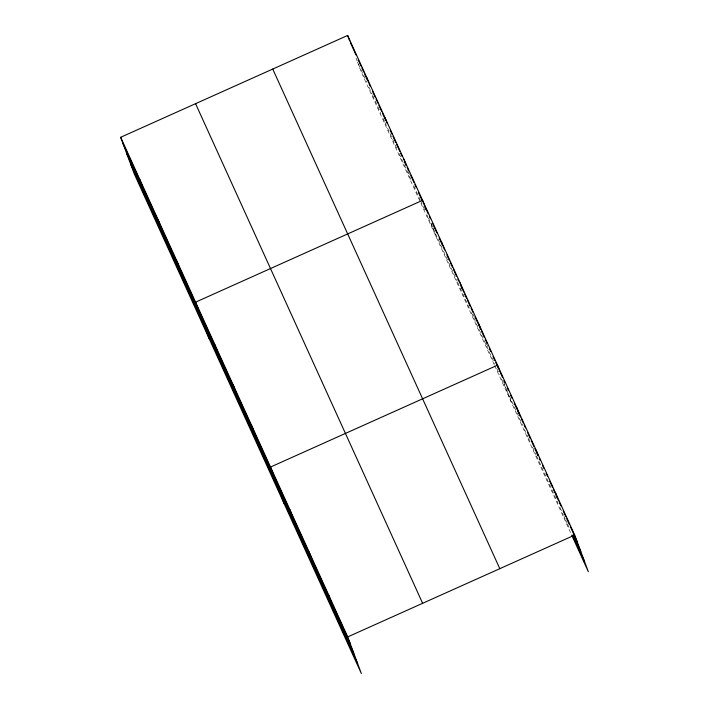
<?xml version="1.0" encoding="UTF-8"?>
<svg xmlns="http://www.w3.org/2000/svg" width="709" height="709" viewBox="0 0 709 709"><rect width="100%" height="100%" fill="white"/><g stroke="black" fill="none" stroke-linecap="round" stroke-linejoin="round"><path stroke-width="0.53" stroke-dasharray="3.54 2.66" d="M408.1 171.454L409.474 174.467M472.983 314.211L474.356 317.224M486.232 343.369L487.606 346.382M358.47 64.12L366.695 82.217M368.981 87.242L372.181 94.279M372.642 95.29L380.857 113.378M383.144 118.412L384.517 121.425M384.969 122.427L396.854 148.571M399.14 153.596L411.016 179.732M413.755 185.767L420.153 199.841M420.614 200.842L424.726 209.891M427.004 214.916L427.926 216.927M428.378 217.938L432.49 226.986M432.951 227.988L443.001 250.109M443.453 251.11L457.163 281.269M457.624 282.279L469.5 308.415M471.325 312.439L494.634 363.708M496.912 368.733L499.659 374.769M501.485 378.783L522.684 425.435M524.483 429.388L528.072 437.285M528.515 438.277L530.766 443.214M532.556 447.166L536.146 455.063M536.598 456.047L558.143 503.452M559.942 507.405L563.531 515.31M563.974 516.294L565.321 519.254M565.773 520.246L567.12 523.207M567.572 524.199L569.814 529.136M494.235 364.648L361.271 72.096L357.558 62.108M494.687 365.649L571.286 534.178M503.594 381.566L511.136 401.843M430.957 222.865L436.203 236.966M356.033 57.996L357.176 61.08"/><path stroke-width="1.06" d="M120.663 137.289L347.729 636.904L361.36 673.55L134.293 173.935L120.663 137.289L347.64 35.45L574.707 535.065L588.337 571.711L571.729 535.171M347.729 636.904L574.707 535.065M350.476 42.841L355.962 54.903M358.24 59.928L360.987 65.964M361.9 67.975L363.726 71.999M364.639 74.002L367.377 80.037M369.212 84.061L370.125 86.073M372.411 91.098L375.15 97.124M376.062 99.136L377.888 103.16M378.801 105.171L381.548 111.207M382.461 113.21L385.661 120.246M390.225 130.305L392.05 134.329M392.972 136.332L395.711 142.367M396.623 144.379L399.823 151.416M400.736 153.428L402.109 156.441M404.387 161.466L406.222 165.489L403.846 159.108M407.134 167.501L408.499 170.514M410.786 175.54L413.985 182.576M414.898 184.588L416.272 187.61M418.558 192.635L422.67 201.684M428.147 213.746L424.948 206.709L426.065 209.704M429.521 216.759L430.434 218.771M432.72 223.796L436.833 232.844M439.11 237.869L442.31 244.906M444.596 249.94L441.308 241.539M446.883 254.965L449.621 260.992M450.534 263.004L452.369 267.027M453.281 269.039L456.481 276.076M457.846 279.089L458.758 281.101M461.045 286.126L463.783 292.161M464.705 294.173L466.531 298.197M467.444 300.199L470.182 306.235M471.095 308.247L472.93 312.27M475.207 317.295L477.955 323.322M478.867 325.334L480.693 329.357M481.606 331.369L484.344 337.404M485.257 339.407L487.092 343.431M489.37 348.456L490.743 351.478M493.03 356.503L494.855 360.526M495.768 362.529L498.516 368.565M500.332 372.571L502.575 377.507M503.922 380.467L504.817 382.443M507.511 388.372L508.406 390.349M510.657 395.285L512.004 398.245M514.247 403.182L516.941 409.111M517.836 411.087L520.53 417.007M521.425 418.984L523.224 422.936M524.119 424.913L525.466 427.873M527.709 432.809L530.403 438.738M531.298 440.714L533.992 446.643M534.896 448.611L538.034 455.524M539.381 458.493L540.276 460.469M542.527 465.405L543.874 468.365M546.116 473.302L547.463 476.271M549.705 481.207L552.4 487.127M553.295 489.104L555.094 493.056M555.989 495.033L557.336 497.993M557.788 498.985L558.683 500.962M559.578 502.929L560.925 505.898M563.168 510.834L565.862 516.764M566.757 518.731L569.451 524.66M570.355 526.636L577.082 541.446M573.164 534.648L580.795 551.434M572.952 536.048L584.624 561.723M272.743 69.057L499.81 568.671M195.569 103.682L422.635 603.297M123.038 143.67L350.104 643.285M126.751 153.658L353.818 653.273M130.58 163.947L357.637 663.562M555.413 492.595L557.442 498.072M536.11 450.126L538.14 455.603M516.808 407.666L519.183 414.047M499.88 371.578L497.505 365.197L270.528 467.036L284.149 503.682M478.779 323.978L480.808 329.455M460.044 282.758L462.419 289.148M424.611 205.796L422.573 200.319L195.595 302.158L209.226 338.805M385.111 117.889L387.149 123.357M366.376 76.669L368.751 83.05M347.64 35.45L349.679 40.927M328.427 594.434L330.802 600.824M309.124 551.965L311.499 558.355M289.821 509.505L292.197 515.886M251.792 425.817L254.168 432.198M233.057 384.597L235.432 390.987M214.322 343.378L216.697 349.767M176.86 260.947L179.235 267.328M158.125 219.728L160.5 226.109M139.398 178.508L141.765 184.889"/></g></svg>
